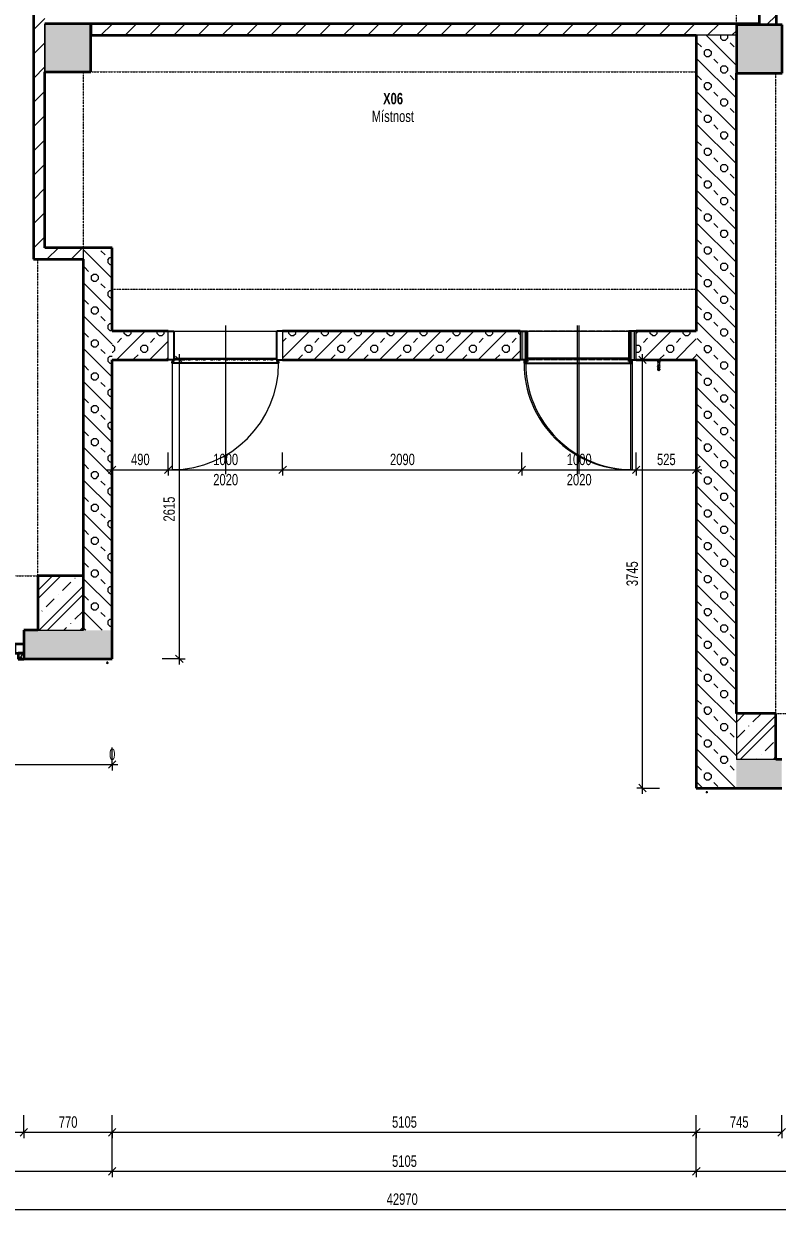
# Model space of a CAD drawing. Header units: millimetres. Extents: x -2814 to 222032, y -45352 to 20466.
# Drawn here: x 16724 to 23309, y -32796 to -22383 of the extents above; entities that cross this region are included whole.
import ezdxf

# ---------------------------------------------------------------- set-up
doc = ezdxf.new("R2010")
doc.units = ezdxf.units.MM
doc.linetypes.add('Dash dot dot', pattern=[5, 2, -1, 0, -1, 0, -1])
doc.linetypes.add('Čerchovaná se dvěma tečkami', pattern=[2.59, 1, -0.53, 0, -0.53, 0, -0.53])
for name, color, linetype, lineweight in [('A-ANNO-DIMS', 211, 'Continuous', 9), ('A-ANNO-DIMS-50', 211, 'Continuous', 9), ('A-AREA-IDEN', 2, 'Continuous', 9), ('A-DETL', 90, 'Continuous', 13), ('A-DOOR', 31, 'Continuous', 13), ('A-DOOR-FRAM', 31, 'Continuous', 25), ('A-GLAZ', 151, 'Continuous', 13), ('A-WALL', 113, 'Continuous', 13), ('A-WALL-PATT', 111, 'Continuous', 13), ('E-ELEC-FIXT', 91, 'Continuous', 13), ('E-POWR-CNTR', 130, 'Continuous', 13), ('E-POWR-RISE', 130, 'Continuous', 13), ('M-HVAC-CDFF', 50, 'Continuous', 13), ('P-SANR-FIXT', 6, 'Continuous', 13), ('S-COLS', 52, 'Continuous', 13)]:
    doc.layers.add(name, color=color, linetype=linetype, lineweight=lineweight)
doc.styles.add('Arial_1', font='arial.ttf', dxfattribs={"width": 0.7, "height": 100})
doc.styles.add('Arial_B', font='arialbd.ttf', dxfattribs={"width": 0.7, "height": 100})
doc.dimstyles.new('Vnitřní_-_průhledné', dxfattribs={"dimscale": 304.8, "dimtxt": 102.02594, "dimasz": 0.213255, "dimexe": 0.164042, "dimexo": 0.0625, "dimgap": 0.032808, "dimtad": 1, "dimdec": 0, "dimrnd": 5, "dimzin": 0, "dimdsep": 46, "dimtxsty": 'Arial_1', "dimblk1": 'OBLIQUE', "dimblk2": 'OBLIQUE', "dimsah": 1, "dimcen": 0.09, "dimdle": 0.164042, "dimazin": 0, "dimtfac": 1, "dimtdec": 4, "dimtix": 1, "dimtmove": 0, "dimatfit": 3, "dimfxl": 0.492126, "dimfxlon": 1, "dimtvp": 1, "dimtolj": 1, "dimtzin": 0, "dimarcsym": 2})
pattern_1 = [(45, (0, 0), (-106.066, 106.066), [])]

# ---------------------------------------------------------------- blocks, each defined once
blk = doc.blocks.new('OKNO_2k_nadsvetlik - OKNO_2k_nadsvetlik 2400 x 1800-2039437-1NP_DEMOLICE A')
at = {"layer": 'A-GLAZ'}
h = blk.add_hatch(dxfattribs=at)
h.set_pattern_fill('FP_74', color=256, style=0, pattern_type=2)
h.set_pattern_definition([(180, (15524.244, -27808.807), (-75, -43.3), [50, -100]), (240, (15474.244, -27808.807), (-0.0011, -86.601905), [50, -100]), (120, (15474.244, -27808.807), (-74.9989, 43.301905), [50, -100])])
h.paths.add_polyline_path([(-1150, 126), (-1200, 126), (-1200, 75), (-1150, 75), (-1150, 125)])
h.paths.add_polyline_path([(1200, 126), (1150, 126), (1150, 75), (1200, 75), (1200, 125)])
at = {"layer": 'A-GLAZ', "lineweight": 35}
for p, q in [((-1150, 126), (-1200, 126)), ((-1200, 126), (-1200, 125)), ((-1150, 75), (-1150, 126)), ((1150, 126), (1150, 75)), ((1200, 126), (1150, 126)), ((1200, 125), (1200, 126)), ((-1200, 75), (-1150, 75)), ((-1120, 75), (-1200, 75)), ((-1120, -5), (-1120, 75)), ((-40, 45), (-1120, 45)), ((-1120, 45), (-1120, 25)), ((-1120, 25), (-40, 25)), ((40, 75), (-40, 75)), ((-40, 75), (-40, -5)), ((-40, 25), (-40, 45)), ((40, -5), (40, 75)), ((1120, 45), (40, 45)), ((40, 45), (40, 25)), ((40, 25), (1120, 25)), ((1200, 75), (1120, 75)), ((1120, 75), (1120, -5)), ((1120, 25), (1120, 45)), ((1150, 75), (1200, 75)), ((-1200, -5), (-1120, -5)), ((-40, -5), (40, -5)), ((1120, -5), (1200, -5))]:
    blk.add_line(p, q, dxfattribs=at)
at = {"layer": 'A-GLAZ'}
for p, q in [((-40, 75), (-1120, 75)), ((1120, 75), (40, 75)), ((-1120, -5), (-40, -5)), ((40, -5), (1120, -5))]:
    blk.add_line(p, q, dxfattribs=at)
blk = doc.blocks.new('DVERE_1k_oblozka - DD03_01_900x1970-1570596-1NP_DEMOLICE A')
at = {"layer": 'A-DOOR'}
for p, q in [((-500, 128), (-450, 128)), ((-500, -122), (-500, 128)), ((-450, 128), (-450, -122)), ((0, 178), (0, -1122)), ((450, 128), (500, 128)), ((450, -122), (450, 128)), ((500, 128), (500, -122)), ((-450, -122), (-500, -122)), ((-465, -122), (-465, -1082)), ((355, -152), (-355, -152)), ((500, -122), (450, -122)), ((465, -152), (465, -122))]:
    blk.add_line(p, q, dxfattribs=at)
at = {"layer": 'A-DOOR', "linetype": 'Čerchovaná se dvěma tečkami'}
for p, q in [((-450, 128), (450, 128)), ((-450, -122), (450, -122))]:
    blk.add_line(p, q, dxfattribs=at)
at = {"layer": 'A-DOOR', "lineweight": 25}
for p, q in [((-465, -137), (-450, -137)), ((-465, -152), (-465, -137)), ((465, -152), (-465, -152)), ((-450, -112), (450, -112)), ((-450, -137), (-450, -122)), ((450, -122), (450, -137)), ((450, -137), (465, -137)), ((465, -137), (465, -152))]:
    blk.add_line(p, q, dxfattribs=at)
at = {"layer": 'A-DOOR'}
blk.add_arc((-465, -152), 930, 270, 0, dxfattribs=at)
at = {"layer": 'A-DOOR-FRAM'}
for p, q in [((-500, 128), (-450, 128)), ((-450, 128), (-450, -122)), ((450, -122), (450, 128)), ((500, 128), (450, 128)), ((-450, -122), (-500, -122)), ((450, -122), (500, -122))]:
    blk.add_line(p, q, dxfattribs=at)
blk = doc.blocks.new('DVERE_1k_oblozka - DD03_01_900x1970-1570682-1NP_DEMOLICE A')
at = {"layer": 'A-DOOR'}
h = blk.add_hatch(color=41, dxfattribs=at)
h.paths.add_polyline_path([(-450, 122), (-500, 122), (-500, -128), (-450, -128)])
h.paths.add_polyline_path([(450, 122), (450, -128), (500, -128), (500, 122)])
at = {"layer": 'A-DOOR', "color": 41}
for p, q in [((-465, 122), (-465, 1082)), ((0, -178), (0, 1122)), ((-450, 122), (-500, 122)), ((-500, 122), (-500, -128)), ((-450, -128), (-450, 122)), ((355, 152), (-355, 152)), ((500, 122), (450, 122)), ((450, 122), (450, -128)), ((465, 152), (465, 122)), ((500, -128), (500, 122)), ((-500, -128), (-450, -128)), ((450, -128), (500, -128))]:
    blk.add_line(p, q, dxfattribs=at)
at = {"layer": 'A-DOOR', "color": 50, "lineweight": 25}
for p, q in [((465, 152), (-465, 152)), ((-465, 152), (-465, 137)), ((-465, 137), (-450, 137)), ((-450, 137), (-450, 122)), ((-435, 112), (450, 112)), ((450, 122), (450, 137)), ((450, 137), (465, 137)), ((465, 137), (465, 152))]:
    blk.add_line(p, q, dxfattribs=at)
at = {"layer": 'A-DOOR', "color": 41, "linetype": 'Čerchovaná se dvěma tečkami'}
for p, q in [((-450, 122), (450, 122)), ((-450, -128), (450, -128))]:
    blk.add_line(p, q, dxfattribs=at)
at = {"layer": 'A-DOOR', "color": 41}
blk.add_arc((-465, 152), 930, 360, 90, dxfattribs=at)
at = {"layer": 'A-DOOR-FRAM', "color": 50}
for p, q in [((-450, 122), (-500, 122)), ((-450, -128), (-450, 122)), ((450, 122), (450, -128)), ((450, 122), (500, 122)), ((-500, -128), (-450, -128)), ((500, -128), (450, -128))]:
    blk.add_line(p, q, dxfattribs=at)
blk = doc.blocks.new('DPS_TZB_VZT_mříž_fasadní - Standardní 2-1579905-1NP_DEMOLICE A')
at = {"layer": 'M-HVAC-CDFF', "color": 41}
for p, q in [((-85, 0), (-85, -5)), ((85, -5), (85, 0)), ((85, -5), (-85, -5))]:
    blk.add_line(p, q, dxfattribs=at)
blk = doc.blocks.new('DPS_ELE_elektroměrná_skříň - DPS_ELE_elektroměrná_skříň 2-1580199-1NP_DEMOLICE A')
at = {"layer": 'E-ELEC-FIXT', "color": 41}
for p, q in [((-150, 0), (-150, -5)), ((150, -5), (150, 0)), ((150, -5), (-150, -5))]:
    blk.add_line(p, q, dxfattribs=at)
blk = doc.blocks.new('Vývod_ uzávěr na klíč_ 15_20 mm_ se závitem - DN 15-1585230-1NP_DEMOLICE A')
at = {"layer": 'P-SANR-FIXT', "color": 41}
for p, q in [((-12, -11), (-12, -20)), ((0, -11), (-12, -11)), ((-12, -20), (0, -20)), ((-11, 0), (-11, -11)), ((-11, -83), (-11, -84)), ((-9, -20), (-9, -48)), ((-7, -85), (-7, -85)), ((-6, -70), (-6, -81)), ((12, -11), (0, -11)), ((0, -20), (12, -20)), ((6, -81), (6, -70)), ((7, -85), (7, -85)), ((9, -48), (9, -20)), ((11, -11), (11, 0)), ((11, -84), (11, -83)), ((12, -20), (12, -11))]:
    blk.add_line(p, q, dxfattribs=at)
at = {"layer": 'P-SANR-FIXT', "color": 41, "flags": 128}
for points in [[(-6, -80), (-6, -81), (-5, -83), (-5, -84), (-4, -85), (-3, -86), (-1, -87), (0, -87)], [(0, -87), (1, -87), (3, -86), (4, -85), (5, -84), (5, -83), (6, -81), (6, -80)]]:
    blk.add_lwpolyline(points, dxfattribs=at)
at = {"layer": 'P-SANR-FIXT', "color": 41}
for radius, start, end in [(13.5, 360, 180), (13.5, 180, 360), (9.45, 90, 270), (5.4, 90, 270), (2.02, 90, 270), (2.02, 210, 255), (2.02, 105, 135), (9.45, 270, 90), (5.4, 270, 90), (2.02, 270, 90), (2.02, 315, 345)]:
    blk.add_arc((0, -58), radius, start, end, dxfattribs=at)
for centre, major_axis, start_param, end_param in [((0, -83), (10.9, 0), 2.122308, 4.712389), ((0, -84), (10.9, 0), 3.141593, 4.712389), ((0, -83), (-10.9, 0), 1.570796, 4.160878), ((0, -84), (-10.9, 0), 1.570796, 3.141593)]:
    blk.add_ellipse(centre, major_axis=major_axis, ratio=0.996314, start_param=start_param, end_param=end_param, dxfattribs=at)
for points, knots in [([(-9, -48), (-9, -48), (-9, -48), (-9, -48), (-8, -47), (-8, -47), (-8, -47), (-8, -47), (-8, -47), (-8, -47), (-8, -47), (-7, -47), (-7, -47), (-7, -46), (-7, -46), (-6, -46), (-6, -46), (-5, -46), (-5, -45), (-5, -45), (-5, -45)], [0.25, 0.25, 0.25, 0.25, 0.28125, 0.3125, 0.34375, 0.359375, 0.375, 0.390625, 0.40625, 0.4375, 0.46875, 0.5, 0.515625, 0.53125, 0.5625, 0.59375, 0.625, 0.65625, 0.6875, 0.71875, 0.71875, 0.71875, 0.71875]), ([(-6, -70), (-6, -70), (-6, -70), (-6, -70), (-6, -70), (-6, -70), (-6, -70), (-5, -70), (-5, -70), (-5, -70), (-5, -71), (-5, -71), (-5, -71), (-5, -71), (-5, -71), (-4, -71), (-4, -71), (-4, -71), (-3, -71), (-3, -71), (-3, -71), (-2, -71), (-2, -71), (-1, -71), (0, -72), (0, -72)], [0.375, 0.375, 0.375, 0.375, 0.40625, 0.4375, 0.46875, 0.5, 0.515625, 0.53125, 0.5625, 0.59375, 0.609375, 0.625, 0.640625, 0.65625, 0.6875, 0.71875, 0.75, 0.765625, 0.78125, 0.8125, 0.84375, 0.875, 0.90625, 0.9375, 1, 1, 1, 1]), ([(-4, -45), (-4, -45), (-4, -45), (-3, -45), (-2, -45), (-1, -45), (0, -45)], [0.75, 0.75, 0.75, 0.75, 0.78125, 0.8125, 0.875, 1, 1, 1, 1]), ([(0, -45), (1, -45), (2, -45), (3, -45), (4, -45), (4, -45), (5, -45), (5, -45), (5, -46), (6, -46), (6, -46), (7, -46), (7, -46), (7, -47), (7, -47), (8, -47), (8, -47), (8, -47), (8, -47), (8, -47), (8, -47), (8, -47), (9, -48), (9, -48), (9, -48), (9, -48)], [0, 0, 0, 0, 0.125, 0.1875, 0.21875, 0.25, 0.28125, 0.3125, 0.34375, 0.375, 0.40625, 0.4375, 0.46875, 0.5, 0.515625, 0.53125, 0.5625, 0.59375, 0.609375, 0.625, 0.640625, 0.65625, 0.6875, 0.71875, 0.75, 0.75, 0.75, 0.75]), ([(0, -72), (0, -72), (1, -71), (2, -71), (2, -71), (3, -71), (3, -71), (3, -71), (4, -71), (4, -71), (4, -71), (4, -71), (5, -71), (5, -71), (5, -71), (5, -71), (5, -71), (5, -70), (5, -70), (5, -70), (6, -70), (6, -70), (6, -70), (6, -70), (6, -70), (6, -70), (6, -70)], [0, 0, 0, 0, 0.0625, 0.09375, 0.125, 0.15625, 0.1875, 0.21875, 0.234375, 0.25, 0.265625, 0.28125, 0.3125, 0.34375, 0.359375, 0.375, 0.390625, 0.40625, 0.4375, 0.46875, 0.484375, 0.5, 0.53125, 0.5625, 0.59375, 0.625, 0.625, 0.625, 0.625])]:
    blk.add_open_spline(points, degree=3, knots=knots, dxfattribs=at)
for points in [[(-9, -48), (-8, -47), (-8, -47), (-8, -47)], [(8, -47), (8, -47), (8, -47), (9, -48)]]:
    blk.add_open_spline(points, degree=3, dxfattribs=at)
blk = doc.blocks.new('DVERE_1k_oblozka - DD03_01_900x1970-V74-1NP_DEMOLICE A')
at = {"layer": 'A-DOOR'}
for p, q in [((-465, 122), (-465, 1082)), ((0, -178), (0, 1122)), ((-450, 122), (-500, 122)), ((-500, 122), (-500, -128)), ((-450, -128), (-450, 122)), ((355, 152), (-355, 152)), ((500, 122), (450, 122)), ((450, 122), (450, -128)), ((465, 152), (465, 122)), ((500, -128), (500, 122)), ((-500, -128), (-450, -128)), ((450, -128), (500, -128))]:
    blk.add_line(p, q, dxfattribs=at)
at = {"layer": 'A-DOOR', "lineweight": 25}
for p, q in [((465, 152), (-465, 152)), ((-465, 152), (-465, 137)), ((-465, 137), (-450, 137)), ((-450, 137), (-450, 122)), ((-450, 112), (435, 112)), ((450, 122), (450, 137)), ((450, 137), (465, 137)), ((465, 137), (465, 152))]:
    blk.add_line(p, q, dxfattribs=at)
at = {"layer": 'A-DOOR', "linetype": 'Čerchovaná se dvěma tečkami'}
for p, q in [((-450, 122), (450, 122)), ((-450, -128), (450, -128))]:
    blk.add_line(p, q, dxfattribs=at)
at = {"layer": 'A-DOOR'}
blk.add_arc((-465, 152), 930, 360, 90, dxfattribs=at)
at = {"layer": 'A-DOOR-FRAM'}
for p, q in [((-450, 122), (-500, 122)), ((-450, -128), (-450, 122)), ((450, 122), (450, -128)), ((450, 122), (500, 122)), ((-500, -128), (-450, -128)), ((500, -128), (450, -128))]:
    blk.add_line(p, q, dxfattribs=at)
blk = doc.blocks.new('Betonový pravoúhlý sloup - 400 x 420mm-2270511-1NP_DEMOLICE A')
at = {"layer": 'S-COLS'}
blk.add_hatch(color=9, dxfattribs=at).paths.add_polyline_path([(-200, -210), (200, -210), (200, 210), (-200, 210)])
at = {"layer": 'S-COLS', "lineweight": 35}
for p, q in [((200, 210), (-200, 210)), ((-200, 210), (-200, -210)), ((200, -210), (200, 210)), ((-200, -210), (200, -210))]:
    blk.add_line(p, q, dxfattribs=at)
blk = doc.blocks.new('DIMBLOCK35-1NP_DEMOLICE A')
at = {"layer": 'A-ANNO-DIMS-50'}
for p, q in [((22602, -32072), (22602, -31922)), ((23349, -32072), (23349, -31922)), ((22552, -32072), (23349, -32072)), ((22602, -32072), (22602, -32122)), ((23349, -32072), (23349, -32122))]:
    blk.add_line(p, q, dxfattribs=at)
at = {"layer": 'A-ANNO-DIMS-50', "lineweight": 18}
for p, q in [((22602, -32072), (22570, -32105)), ((22602, -32072), (22635, -32040)), ((23349, -32072), (23316, -32105)), ((23349, -32072), (23381, -32040))]:
    blk.add_line(p, q, dxfattribs=at)
at = {"layer": 'A-ANNO-DIMS-50', "color": 0, "insert": (22896, -31932), "char_height": 100, "width": 192.12, "attachment_point": 1, "line_spacing_factor": 0.941778, "style": 'Arial_1'}
blk.add_mtext('745', dxfattribs=at)
blk = doc.blocks.new('_Oblique')
at = {"color": 0, "linetype": 'ByBlock', "lineweight": -2}
blk.add_line((-0.5, -0.5), (0.5, 0.5), dxfattribs=at)
blk = doc.blocks.new('DIMBLOCK105-1NP_DEMOLICE A')
at = {"layer": 'A-ANNO-DIMS-50'}
for p, q in [((14324, -32072), (14324, -31922)), ((16724, -32072), (16724, -31922)), ((14324, -32072), (16724, -32072)), ((14324, -32072), (14324, -32122)), ((16724, -32072), (16724, -32122))]:
    blk.add_line(p, q, dxfattribs=at)
at = {"layer": 'A-ANNO-DIMS-50', "lineweight": 18}
for p, q in [((14324, -32072), (14292, -32105)), ((14324, -32072), (14357, -32040)), ((16724, -32072), (16692, -32105)), ((16724, -32072), (16757, -32040))]:
    blk.add_line(p, q, dxfattribs=at)
at = {"layer": 'A-ANNO-DIMS-50', "color": 0, "char_height": 100, "attachment_point": 1, "line_spacing_factor": 0.941778, "style": 'Arial_1'}
for s, insert, width in [('2400', (15418, -31932), 256.16), ('1800 (800)', (15293, -32109), 555.65)]:
    blk.add_mtext(s, dxfattribs=dict(at, insert=insert, width=width))
blk = doc.blocks.new('DIMBLOCK106-1NP_DEMOLICE A')
at = {"layer": 'A-ANNO-DIMS-50'}
for p, q in [((16724, -32072), (16724, -31922)), ((17496, -32072), (17496, -31922)), ((16724, -32072), (17496, -32072)), ((16724, -32072), (16724, -32122)), ((17496, -32072), (17496, -32122))]:
    blk.add_line(p, q, dxfattribs=at)
at = {"layer": 'A-ANNO-DIMS-50', "lineweight": 18}
for p, q in [((16724, -32072), (16692, -32105)), ((16724, -32072), (16757, -32040)), ((17496, -32072), (17464, -32105)), ((17496, -32072), (17529, -32040))]:
    blk.add_line(p, q, dxfattribs=at)
at = {"layer": 'A-ANNO-DIMS-50', "color": 0, "insert": (17030, -31932), "char_height": 100, "width": 192.12, "attachment_point": 1, "line_spacing_factor": 0.941778, "style": 'Arial_1'}
blk.add_mtext('770', dxfattribs=at)
blk = doc.blocks.new('DIMBLOCK107-1NP_DEMOLICE A')
at = {"layer": 'A-ANNO-DIMS-50'}
for p, q in [((17496, -32072), (17496, -31922)), ((22602, -32072), (22602, -31922)), ((17496, -32072), (22652, -32072)), ((17496, -32072), (17496, -32122)), ((22602, -32072), (22602, -32122))]:
    blk.add_line(p, q, dxfattribs=at)
at = {"layer": 'A-ANNO-DIMS-50', "lineweight": 18}
for p, q in [((17496, -32072), (17464, -32105)), ((17496, -32072), (17529, -32040)), ((22602, -32072), (22570, -32105)), ((22602, -32072), (22635, -32040))]:
    blk.add_line(p, q, dxfattribs=at)
at = {"layer": 'A-ANNO-DIMS-50', "color": 0, "insert": (19943, -31932), "char_height": 100, "width": 256.16, "attachment_point": 1, "line_spacing_factor": 0.941778, "style": 'Arial_1'}
blk.add_mtext('5105', dxfattribs=at)
blk = doc.blocks.new('DIMBLOCK108-1NP_DEMOLICE A')
at = {"layer": 'A-ANNO-DIMS-50'}
for p, q in [((17496, -26280), (17496, -26130)), ((17986, -26280), (17986, -26130)), ((17446, -26280), (17986, -26280)), ((17496, -26280), (17496, -26330)), ((17986, -26280), (17986, -26330))]:
    blk.add_line(p, q, dxfattribs=at)
at = {"layer": 'A-ANNO-DIMS-50', "lineweight": 18}
for p, q in [((17496, -26280), (17464, -26313)), ((17496, -26280), (17529, -26248)), ((17986, -26280), (17954, -26313)), ((17986, -26280), (18019, -26248))]:
    blk.add_line(p, q, dxfattribs=at)
at = {"layer": 'A-ANNO-DIMS-50', "color": 0, "insert": (17661, -26140), "char_height": 100, "width": 192.12, "attachment_point": 1, "line_spacing_factor": 0.941778, "style": 'Arial_1'}
blk.add_mtext('490', dxfattribs=at)
blk = doc.blocks.new('DIMBLOCK109-1NP_DEMOLICE A')
at = {"layer": 'A-ANNO-DIMS-50'}
for p, q in [((17986, -26280), (17986, -26130)), ((18986, -26280), (18986, -26130)), ((17986, -26280), (18986, -26280)), ((17986, -26280), (17986, -26330)), ((18986, -26280), (18986, -26330))]:
    blk.add_line(p, q, dxfattribs=at)
at = {"layer": 'A-ANNO-DIMS-50', "lineweight": 18}
for p, q in [((17986, -26280), (17954, -26313)), ((17986, -26280), (18019, -26248)), ((18986, -26280), (18954, -26313)), ((18986, -26280), (19019, -26248))]:
    blk.add_line(p, q, dxfattribs=at)
at = {"layer": 'A-ANNO-DIMS-50', "color": 0, "char_height": 100, "width": 256.16, "attachment_point": 1, "line_spacing_factor": 0.941778, "style": 'Arial_1'}
for s, insert in [('1000', (18380, -26140)), ('2020', (18380, -26317))]:
    blk.add_mtext(s, dxfattribs=dict(at, insert=insert))
blk = doc.blocks.new('DIMBLOCK110-1NP_DEMOLICE A')
at = {"layer": 'A-ANNO-DIMS-50'}
for p, q in [((18986, -26280), (18986, -26130)), ((21076, -26280), (21076, -26130)), ((18986, -26280), (21076, -26280)), ((18986, -26280), (18986, -26330)), ((21076, -26280), (21076, -26330))]:
    blk.add_line(p, q, dxfattribs=at)
at = {"layer": 'A-ANNO-DIMS-50', "lineweight": 18}
for p, q in [((18986, -26280), (18954, -26313)), ((18986, -26280), (19019, -26248)), ((21076, -26280), (21044, -26313)), ((21076, -26280), (21109, -26248))]:
    blk.add_line(p, q, dxfattribs=at)
at = {"layer": 'A-ANNO-DIMS-50', "color": 0, "insert": (19925, -26140), "char_height": 100, "width": 256.16, "attachment_point": 1, "line_spacing_factor": 0.941778, "style": 'Arial_1'}
blk.add_mtext('2090', dxfattribs=at)
blk = doc.blocks.new('DIMBLOCK111-1NP_DEMOLICE A')
at = {"layer": 'A-ANNO-DIMS-50'}
for p, q in [((21076, -26280), (21076, -26130)), ((22076, -26280), (22076, -26130)), ((21076, -26280), (22076, -26280)), ((21076, -26280), (21076, -26330)), ((22076, -26280), (22076, -26330))]:
    blk.add_line(p, q, dxfattribs=at)
at = {"layer": 'A-ANNO-DIMS-50', "lineweight": 18}
for p, q in [((21076, -26280), (21044, -26313)), ((21076, -26280), (21109, -26248)), ((22076, -26280), (22044, -26313)), ((22076, -26280), (22109, -26248))]:
    blk.add_line(p, q, dxfattribs=at)
at = {"layer": 'A-ANNO-DIMS-50', "color": 0, "char_height": 100, "width": 256.16, "attachment_point": 1, "line_spacing_factor": 0.941778, "style": 'Arial_1'}
for s, insert in [('1000', (21470, -26140)), ('2020', (21470, -26317))]:
    blk.add_mtext(s, dxfattribs=dict(at, insert=insert))
blk = doc.blocks.new('DIMBLOCK112-1NP_DEMOLICE A')
at = {"layer": 'A-ANNO-DIMS-50'}
for p, q in [((22076, -26280), (22076, -26130)), ((22602, -26280), (22602, -26130)), ((22076, -26280), (22652, -26280)), ((22076, -26280), (22076, -26330)), ((22602, -26280), (22602, -26330))]:
    blk.add_line(p, q, dxfattribs=at)
at = {"layer": 'A-ANNO-DIMS-50', "lineweight": 18}
for p, q in [((22076, -26280), (22044, -26313)), ((22076, -26280), (22109, -26248)), ((22602, -26280), (22570, -26313)), ((22602, -26280), (22635, -26248))]:
    blk.add_line(p, q, dxfattribs=at)
at = {"layer": 'A-ANNO-DIMS-50', "color": 0, "insert": (22259, -26140), "char_height": 100, "width": 192.12, "attachment_point": 1, "line_spacing_factor": 0.941778, "style": 'Arial_1'}
blk.add_mtext('525', dxfattribs=at)
blk = doc.blocks.new('DIMBLOCK147-1NP_DEMOLICE A')
at = {"layer": 'A-ANNO-DIMS-50', "lineweight": 18}
for p, q in [((18084, -25319), (18051, -25287)), ((18084, -25319), (18116, -25352)), ((18084, -27934), (18051, -27901)), ((18084, -27934), (18116, -27966))]:
    blk.add_line(p, q, dxfattribs=at)
at = {"layer": 'A-ANNO-DIMS-50'}
for p, q in [((18084, -27984), (18084, -25269)), ((18084, -25319), (17934, -25319)), ((18084, -25319), (18134, -25319)), ((18084, -27934), (17934, -27934)), ((18084, -27934), (18134, -27934))]:
    blk.add_line(p, q, dxfattribs=at)
at = {"layer": 'A-ANNO-DIMS-50', "color": 0, "insert": (17944, -26733), "char_height": 100, "width": 256.16, "attachment_point": 1, "rotation": 90, "line_spacing_factor": 0.941778, "style": 'Arial_1'}
blk.add_mtext('2615', dxfattribs=at)
blk = doc.blocks.new('DIMBLOCK148-1NP_DEMOLICE A')
at = {"layer": 'A-ANNO-DIMS-50', "lineweight": 18}
for p, q in [((22132, -25319), (22100, -25287)), ((22132, -25319), (22165, -25352)), ((22132, -29063), (22100, -29030)), ((22132, -29063), (22165, -29095))]:
    blk.add_line(p, q, dxfattribs=at)
at = {"layer": 'A-ANNO-DIMS-50'}
for p, q in [((22132, -29113), (22132, -25269)), ((22132, -25319), (21982, -25319)), ((22132, -25319), (22182, -25319)), ((22132, -29063), (22082, -29063)), ((22132, -29063), (22282, -29063))]:
    blk.add_line(p, q, dxfattribs=at)
at = {"layer": 'A-ANNO-DIMS-50', "color": 0, "insert": (21992, -27298), "char_height": 100, "width": 256.16, "attachment_point": 1, "rotation": 90, "line_spacing_factor": 0.941778, "style": 'Arial_1'}
blk.add_mtext('3745', dxfattribs=at)
blk = doc.blocks.new('DIMBLOCK166-1NP_DEMOLICE A')
at = {"layer": 'A-ANNO-DIMS-50'}
for p, q in [((11370, -32413), (11370, -32026)), ((17496, -32413), (17496, -31991)), ((11370, -32413), (17496, -32413)), ((11370, -32413), (11370, -32463)), ((17496, -32413), (17496, -32463))]:
    blk.add_line(p, q, dxfattribs=at)
at = {"layer": 'A-ANNO-DIMS-50', "lineweight": 18}
for p, q in [((11370, -32413), (11402, -32381)), ((17496, -32413), (17529, -32381)), ((11370, -32413), (11337, -32446)), ((17496, -32413), (17464, -32446))]:
    blk.add_line(p, q, dxfattribs=at)
at = {"layer": 'A-ANNO-DIMS-50', "color": 0, "insert": (14326, -32274), "char_height": 100, "width": 256.16, "attachment_point": 1, "line_spacing_factor": 0.941778, "style": 'Arial_1'}
blk.add_mtext('6125', dxfattribs=at)
blk = doc.blocks.new('DIMBLOCK167-1NP_DEMOLICE A')
at = {"layer": 'A-ANNO-DIMS-50'}
for p, q in [((17496, -32413), (17496, -31991)), ((22602, -32413), (22602, -31991)), ((17496, -32413), (22602, -32413)), ((17496, -32413), (17496, -32463)), ((22602, -32413), (22602, -32463))]:
    blk.add_line(p, q, dxfattribs=at)
at = {"layer": 'A-ANNO-DIMS-50', "lineweight": 18}
for p, q in [((17496, -32413), (17529, -32381)), ((22602, -32413), (22635, -32381)), ((17496, -32413), (17464, -32446)), ((22602, -32413), (22570, -32446))]:
    blk.add_line(p, q, dxfattribs=at)
at = {"layer": 'A-ANNO-DIMS-50', "color": 0, "insert": (19943, -32274), "char_height": 100, "width": 256.16, "attachment_point": 1, "line_spacing_factor": 0.941778, "style": 'Arial_1'}
blk.add_mtext('5105', dxfattribs=at)
blk = doc.blocks.new('DIMBLOCK168-1NP_DEMOLICE A')
at = {"layer": 'A-ANNO-DIMS-50'}
for p, q in [((22602, -32413), (22602, -31991)), ((28704, -32413), (28704, -32263)), ((22602, -32413), (28704, -32413)), ((22602, -32413), (22602, -32463)), ((28704, -32413), (28704, -32463))]:
    blk.add_line(p, q, dxfattribs=at)
at = {"layer": 'A-ANNO-DIMS-50', "lineweight": 18}
for p, q in [((22602, -32413), (22635, -32381)), ((28704, -32413), (28736, -32381)), ((22602, -32413), (22570, -32446)), ((28704, -32413), (28671, -32446))]:
    blk.add_line(p, q, dxfattribs=at)
at = {"layer": 'A-ANNO-DIMS-50', "color": 0, "insert": (25546, -32274), "char_height": 100, "width": 256.16, "attachment_point": 1, "line_spacing_factor": 0.941778, "style": 'Arial_1'}
blk.add_mtext('6100', dxfattribs=at)
blk = doc.blocks.new('DIMBLOCK176-1NP_DEMOLICE A')
at = {"layer": 'A-ANNO-DIMS-50'}
for p, q in [((41514, -32746), (41514, -31972)), ((-1455, -32746), (-1455, -32398)), ((-1505, -32746), (41514, -32746)), ((-1455, -32746), (-1455, -32796)), ((41514, -32746), (41514, -32796))]:
    blk.add_line(p, q, dxfattribs=at)
at = {"layer": 'A-ANNO-DIMS-50', "lineweight": 18}
for p, q in [((-1455, -32746), (-1488, -32779)), ((-1455, -32746), (-1423, -32714)), ((41514, -32746), (41481, -32779)), ((41514, -32746), (41546, -32714))]:
    blk.add_line(p, q, dxfattribs=at)
at = {"layer": 'A-ANNO-DIMS-50', "color": 0, "insert": (19896, -32606), "char_height": 100, "width": 320.2, "attachment_point": 1, "line_spacing_factor": 0.941778, "style": 'Arial_1'}
blk.add_mtext('42970', dxfattribs=at)
blk = doc.blocks.new('DIMBLOCK203-1NP_DEMOLICE A')
at = {"layer": 'A-ANNO-DIMS-50'}
for p, q in [((11470, -28858), (11470, -28708)), ((17496, -28858), (17496, -28708)), ((11470, -28858), (17496, -28858)), ((11470, -28858), (11470, -28908)), ((17496, -28858), (17496, -28908))]:
    blk.add_line(p, q, dxfattribs=at)
at = {"layer": 'A-ANNO-DIMS-50', "lineweight": 18}
for p, q in [((11470, -28858), (11502, -28825)), ((17496, -28858), (17529, -28825)), ((11470, -28858), (11437, -28890)), ((17496, -28858), (17464, -28890))]:
    blk.add_line(p, q, dxfattribs=at)
at = {"layer": 'A-ANNO-DIMS-50', "color": 0, "insert": (14376, -28718), "char_height": 100, "width": 256.16, "attachment_point": 1, "line_spacing_factor": 0.941778, "style": 'Arial_1'}
blk.add_mtext('6025', dxfattribs=at)
blk = doc.blocks.new('DIMBLOCK204-1NP_DEMOLICE A')
at = {"layer": 'A-ANNO-DIMS-50'}
for q in [(17496, -28708), (17496, -28708), (17546, -28858), (17496, -28908), (17496, -28908)]:
    blk.add_line((17496, -28858), q, dxfattribs=at)
at = {"layer": 'A-ANNO-DIMS-50', "lineweight": 18}
for q in [(17529, -28825), (17529, -28825), (17464, -28890), (17464, -28890)]:
    blk.add_line((17496, -28858), q, dxfattribs=at)
at = {"layer": 'A-ANNO-DIMS-50', "color": 0, "insert": (17470, -28718), "char_height": 100, "width": 64.04, "attachment_point": 1, "line_spacing_factor": 0.941778, "style": 'Arial_1'}
blk.add_mtext('\\fArial|b0|i0|c238|p34|;\\W.7;0', dxfattribs=at)

msp = doc.modelspace()

# ---------------------------------------------------------------- hatches: boundary and pattern name
at = {"layer": 'A-WALL-PATT'}
h = msp.add_hatch(dxfattribs=at)
h.set_pattern_fill('FP_4', color=256, style=0, pattern_type=2)
h.set_pattern_definition(pattern_1)
h.paths.add_polyline_path([(16909.3, -24439.4), (16909.3, -20299.4), (16809.3, -20299.4), (16809.3, -24439.4)])
h = msp.add_hatch(dxfattribs=at)
h.set_pattern_fill('FP_4', color=256, style=0, pattern_type=2)
h.set_pattern_definition(pattern_1)
h.paths.add_polyline_path([(23302.5, -22392.5), (23302.5, -21322.5), (23152.5, -21322.5), (23152.5, -22392.5)])
h = msp.add_hatch(dxfattribs=at)
h.set_pattern_fill('FP_4', color=256, style=0, pattern_type=2)
h.set_pattern_definition(pattern_1)
h.paths.add_polyline_path([(22952.5, -22482.5), (22952.5, -22392.5), (23152.5, -22392.5), (23152.5, -22382.5), (17309.3, -22382.5), (17309.3, -22482.5), (22602.5, -22482.5)])
h = msp.add_hatch(dxfattribs=at)
h.set_pattern_fill('FP_18', color=256, angle=-135, style=0, pattern_type=2)
h.set_pattern_definition([(315, (22602.49, -25844.36), (143.684, 143.684), []), (270, (22669.79, -26073.31), (143.684, -143.684), [25.4, -261.968]), (315, (22669.8, -26098.71), (143.684, 143.684), [25.4, -177.8]), (360, (22687.75, -26116.67), (143.684, 143.684), [25.4, -261.968]), (45, (22713.15, -26116.67), (-143.684, 143.684), [25.4, -177.8]), (270, (22731.11, -26073.31), (143.684, -143.684), [25.4, -261.968]), (315, (22713.15, -26055.35), (143.684, 143.684), [25.4, -177.8]), (360, (22687.75, -26055.35), (143.684, 143.684), [25.4, -261.968]), (45, (22669.79, -26073.31), (-143.684, 143.684), [25.4, -177.8]), (315, (22754.33, -26139.9), (143.684, 143.684), [50.8, -152.4])])
h.paths.add_polyline_path([(22952.5, -29062.5), (22952.5, -22482.5), (22602.5, -22482.5), (22602.5, -29062.5)])
h = msp.add_hatch(dxfattribs=at)
h.set_pattern_fill('FP_4', color=256, style=0, pattern_type=2)
h.set_pattern_definition(pattern_1)
h.paths.add_polyline_path([(17246.5, -24339.4), (16909.3, -24339.4), (16909.3, -24439.4), (17246.5, -24439.4)])
h = msp.add_hatch(dxfattribs=at)
h.set_pattern_fill('FP_15', color=256, angle=-135, style=0, pattern_type=2)
h.set_pattern_definition([(315, (17246.45, -26083.43), (143.684, 143.684), []), (270, (17313.76, -26312.38), (143.684, -143.684), [25.4, -261.968]), (315, (17313.76, -26337.78), (143.684, 143.684), [25.4, -177.8]), (360, (17331.72, -26355.74), (143.684, 143.684), [25.4, -261.968]), (45, (17357.12, -26355.74), (-143.684, 143.684), [25.4, -177.8]), (270, (17375.08, -26312.38), (143.684, -143.684), [25.4, -261.968]), (315, (17357.12, -26294.42), (143.684, 143.684), [25.4, -177.8]), (360, (17331.72, -26294.42), (143.684, 143.684), [25.4, -261.968]), (45, (17313.76, -26312.38), (-143.684, 143.684), [25.4, -177.8]), (315, (17398.3, -26378.96), (143.684, 143.684), [50.8, -152.4])])
h.paths.add_polyline_path([(17496.5, -27683.8), (17496.5, -24339.4), (17246.5, -24339.4), (17246.5, -27683.8)])
h = msp.add_hatch(dxfattribs=at)
h.set_pattern_fill('FP_28', color=256, angle=-135, style=0, pattern_type=2)
h.set_pattern_definition([(45, (20121.31, -25319.37), (-143.684, 143.684), []), (5e-12, (20350.26, -25252.07), (143.684, 143.684), [25.4, -261.968]), (45, (20375.66, -25252.07), (-143.684, 143.684), [25.4, -177.8]), (90, (20393.62, -25234.11), (-143.684, 143.684), [25.4, -261.968]), (135, (20393.62, -25208.7), (-143.684, -143.684), [25.4, -177.8]), (5e-12, (20350.26, -25190.75), (143.684, 143.684), [25.4, -261.968]), (45, (20332.3, -25208.7), (-143.684, 143.684), [25.4, -177.8]), (90, (20332.3, -25234.11), (-143.684, 143.684), [25.4, -261.968]), (135, (20350.26, -25252.07), (-143.684, -143.684), [25.4, -177.8]), (45, (20416.84, -25167.53), (-143.684, 143.684), [50.8, -152.4])])
h.paths.add_polyline_path([(22484.5, -25319.4), (22602.5, -25319.4), (22602.5, -25069.4), (22076.5, -25069.4), (22076.5, -25319.4), (22377.2, -25319.4)])
h.paths.add_polyline_path([(21061.5, -25319.4), (21061.5, -25069.4), (18986.5, -25069.4), (18986.5, -25319.4), (19480, -25319.4)])
h.paths.add_polyline_path([(17986.5, -25319.4), (17986.5, -25069.4), (17496.5, -25069.4), (17496.5, -25319.4), (17763.1, -25319.4)])
h = msp.add_hatch(dxfattribs=at)
h.set_pattern_fill('FP_10', color=256, angle=225, style=0, pattern_type=2)
h.set_pattern_definition([(45, (0, 0), (-179.6051, 179.6051), []), (45, (71.84, 6e-12), (-179.6051, 179.6051), []), (45, (215.53, 2e-11), (-107.763, 251.4472), [101.6, -50.8, 1.676, -49.124])])
h.paths.add_polyline_path([(17246.5, -27683.8), (17246.5, -27206.6), (16846.5, -27206.6), (16846.5, -27683.8)])
h = msp.add_hatch(dxfattribs=at)
h.set_pattern_fill('FP_13', color=256, angle=-135, style=0, pattern_type=2)
h.set_pattern_definition([(45, (11444.86, -27933.8), (-143.684, 143.684), []), (0, (11673.81, -27866.5), (143.684, 143.684), [25.4, -261.968]), (45, (11699.21, -27866.5), (-143.684, 143.684), [25.4, -177.8]), (90, (11717.17, -27848.54), (-143.684, 143.684), [25.4, -261.968]), (135, (11717.17, -27823.14), (-143.684, -143.684), [25.4, -177.8]), (0, (11673.81, -27805.18), (143.684, 143.684), [25.4, -261.968]), (45, (11655.85, -27823.14), (-143.684, 143.684), [25.4, -177.8]), (90, (11655.85, -27848.54), (-143.684, 143.684), [25.4, -261.968]), (135, (11673.81, -27866.5), (-143.684, -143.684), [25.4, -177.8]), (45, (11740.4, -27781.96), (-143.684, 143.684), [50.8, -152.4])])
h.paths.add_polyline_path([(11249.6, -27933.8), (11369.6, -27933.8), (11369.6, -27683.8), (10772.4, -27683.8), (10772.4, -27933.8), (11069.6, -27933.8)])
h.paths.add_polyline_path([(5372.4, -27933.8), (5372.4, -27683.8), (5249.6, -27683.8), (5249.6, -27933.8)])
h.paths.add_polyline_path([(16724.2, -27933.8), (17496.5, -27933.8), (17496.5, -27683.8), (16724.2, -27683.8)])
h.paths.add_polyline_path([(8249.6, -27933.8), (8372.4, -27933.8), (8372.4, -27683.8), (7772.4, -27683.8), (7772.4, -27933.8)])
h.paths.add_polyline_path([(14324.2, -27933.8), (14324.2, -27683.8), (13769.6, -27683.8), (13769.6, -27933.8), (14149.6, -27933.8)])
h = msp.add_hatch(dxfattribs=at)
h.set_pattern_fill('FP_31', color=256, angle=-135, style=0, pattern_type=2)
h.set_pattern_definition([(45, (0, 0), (-179.6051, 179.6051), []), (45, (71.84, 6e-12), (-179.6051, 179.6051), []), (45, (215.53, 2e-11), (-107.763, 251.4472), [101.6, -50.8, 1.676, -49.124])])
h.paths.add_polyline_path([(23297.5, -28412.5), (22952.5, -28412.5), (22952.5, -28812.5), (23297.5, -28812.5)])
h = msp.add_hatch(dxfattribs=at)
h.set_pattern_fill('FP_30', color=256, angle=-135, style=0, pattern_type=2)
h.set_pattern_definition([(45, (28969.73, -29062.5), (-143.684, 143.684), []), (2e-13, (29198.68, -28995.2), (143.684, 143.684), [25.4, -261.968]), (45, (29224.08, -28995.2), (-143.684, 143.684), [25.4, -177.8]), (90, (29242.04, -28977.24), (-143.684, 143.684), [25.4, -261.968]), (135, (29242.04, -28951.84), (-143.684, -143.684), [25.4, -177.8]), (2e-13, (29198.68, -28933.88), (143.684, 143.684), [25.4, -261.968]), (45, (29180.72, -28951.84), (-143.684, 143.684), [25.4, -177.8]), (90, (29180.72, -28977.24), (-143.684, 143.684), [25.4, -261.968]), (135, (29198.68, -28995.2), (-143.684, -143.684), [25.4, -177.8]), (45, (29265.26, -28910.66), (-143.684, 143.684), [50.8, -152.4])])
h.paths.add_polyline_path([(32278.8, -29062.5), (32278.8, -28812.5), (31678.8, -28812.5), (31678.8, -29062.5), (31843.3, -29062.5)])
h.paths.add_polyline_path([(28738.8, -29062.5), (29278.8, -29062.5), (29278.8, -28812.5), (28738.8, -28812.5), (28738.8, -28836.7)])
h.paths.add_polyline_path([(34843.3, -29062.5), (34843.3, -28812.5), (34678.8, -28812.5), (34678.8, -29062.5)])
h.paths.add_polyline_path([(23297.5, -29062.5), (23348.8, -29062.5), (23348.8, -28812.5), (22952.5, -28812.5), (22952.5, -29062.5)])
h.paths.add_polyline_path([(26338.8, -29062.5), (26338.8, -28812.5), (25748.8, -28812.5), (25748.8, -29062.5), (26146.5, -29062.5)])
at = {"layer": 'S-COLS'}
msp.add_hatch(color=9, dxfattribs=at).paths.add_polyline_path([(16909.3, -22382.5), (16909.3, -22802.5), (17309.3, -22802.5), (17309.3, -22382.5)])

# ---------------------------------------------------------------- linework, layer by layer
at = {"layer": 'A-DETL', "linetype": 'Dash dot dot'}
for p, q in [((22952.5, -22392.5), (22952.5, -21312.5)), ((17246.5, -24339.4), (17246.5, -22802.5)), ((17309.3, -22802.5), (22602.5, -22802.5)), ((23297.5, -28412.5), (23297.5, -22812.5)), ((16846.5, -27206.6), (16846.5, -24439.4)), ((17496.5, -24702.5), (22602.5, -24702.5)), ((14149.6, -27206.6), (16846.5, -27206.6)), ((23297.5, -28412.5), (26046.5, -28412.5))]:
    msp.add_line(p, q, dxfattribs=at)
at = {"layer": 'A-WALL', "lineweight": 35}
for p, q in [((23302.5, -22392.5), (23302.5, -21222.5)), ((23152.5, -21322.5), (23152.5, -22382.5)), ((16809.3, -21599.6), (16809.3, -24439.4)), ((23152.5, -22382.5), (17309.3, -22382.5)), ((17309.3, -22382.5), (17309.3, -22482.5)), ((17309.3, -22482.5), (22602.5, -22482.5)), ((22602.5, -22482.5), (22602.5, -25069.4)), ((16909.3, -24339.4), (16909.3, -22802.5)), ((22952.5, -28412.5), (22952.5, -22812.5)), ((17496.5, -24339.4), (16909.3, -24339.4)), ((17496.5, -25069.4), (17496.5, -24339.4)), ((16809.3, -24439.4), (17246.5, -24439.4)), ((17246.5, -27683.8), (17246.5, -24439.4)), ((17986.5, -25069.4), (17496.5, -25069.4)), ((21061.5, -25069.4), (18986.5, -25069.4)), ((22602.5, -25069.4), (22076.5, -25069.4)), ((17496.5, -27933.8), (17496.5, -25319.4)), ((17496.5, -25319.4), (17986.5, -25319.4)), ((18986.5, -25319.4), (21061.5, -25319.4)), ((22076.5, -25319.4), (22602.5, -25319.4)), ((22602.5, -25319.4), (22602.5, -29062.5)), ((17246.5, -27206.6), (16846.5, -27206.6)), ((16846.5, -27206.6), (16846.5, -27683.8)), ((16846.5, -27683.8), (16724.2, -27683.8)), ((16724.2, -27683.8), (16724.2, -27933.8)), ((16724.2, -27933.8), (17496.5, -27933.8)), ((23297.5, -28412.5), (22952.5, -28412.5)), ((23297.5, -28812.5), (23297.5, -28412.5)), ((23348.8, -28812.5), (23297.5, -28812.5)), ((22602.5, -29062.5), (23348.8, -29062.5))]:
    msp.add_line(p, q, dxfattribs=at)
at = {"layer": 'A-WALL'}
for p, q in [((16909.3, -22802.5), (16909.3, -22382.5)), ((23152.5, -22392.5), (23152.5, -22382.5)), ((22952.5, -22482.5), (22602.5, -22482.5)), ((17246.5, -24439.4), (17246.5, -24339.4)), ((18036.5, -25069.4), (18936.5, -25069.4)), ((21126.5, -25069.4), (22011.5, -25069.4)), ((16846.5, -27683.8), (17246.5, -27683.8)), ((22952.5, -28412.5), (22952.5, -28812.5)), ((23297.5, -28812.5), (22952.5, -28812.5))]:
    msp.add_line(p, q, dxfattribs=at)
at = {"layer": 'E-POWR-CNTR', "color": 41}
for p, q in [((17444.5, -27967.8), (17464.5, -27967.8)), ((17454.5, -27977.8), (17454.5, -27957.8)), ((22684.5, -29098.8), (22704.5, -29098.8)), ((22694.5, -29108.8), (22694.5, -29088.8))]:
    msp.add_line(p, q, dxfattribs=at)
at = {"layer": 'E-POWR-RISE', "color": 41}
for centre, start, end in [((17454.5, -27967.8), 0, 180), ((17454.5, -27967.8), 180, 0), ((22694.5, -29098.8), 0, 180), ((22694.5, -29098.8), 180, 0)]:
    msp.add_arc(centre, 5, start, end, dxfattribs=at)
at = {"layer": 'S-COLS', "lineweight": 35}
for p, q in [((17309.3, -22382.5), (16909.3, -22382.5)), ((17309.3, -22802.5), (17309.3, -22382.5)), ((16909.3, -22802.5), (17309.3, -22802.5))]:
    msp.add_line(p, q, dxfattribs=at)
at = {"layer": 'S-COLS'}
msp.add_line((16909.3, -22382.5), (16909.3, -22802.5), dxfattribs=at)

# ---------------------------------------------------------------- block references
at = {"layer": 'A-DOOR'}
msp.add_blockref('DVERE_1k_oblozka - DD03_01_900x1970-1570596-1NP_DEMOLICE A', (18486.5, -25197.2), dxfattribs=at)
at = {"layer": 'A-DOOR', "rotation": 180}
msp.add_blockref('DVERE_1k_oblozka - DD03_01_900x1970-V74-1NP_DEMOLICE A', (21561.5, -25197.2), dxfattribs=at)
at = {"layer": 'A-DOOR', "color": 41, "rotation": 180}
msp.add_blockref('DVERE_1k_oblozka - DD03_01_900x1970-1570682-1NP_DEMOLICE A', (21576.5, -25197.2), dxfattribs=at)
at = {"layer": 'A-GLAZ', "rotation": 180}
msp.add_blockref('OKNO_2k_nadsvetlik - OKNO_2k_nadsvetlik 2400 x 1800-2039437-1NP_DEMOLICE A', (15524.2, -27808.8), dxfattribs=at)
at = {"layer": 'E-ELEC-FIXT', "color": 41}
msp.add_blockref('DPS_ELE_elektroměrná_skříň - DPS_ELE_elektroměrná_skříň 2-1580199-1NP_DEMOLICE A', (17701.5, -25319.4), dxfattribs=at)
msp.add_blockref('DPS_ELE_elektroměrná_skříň - DPS_ELE_elektroměrná_skříň 2-1580199-1NP_DEMOLICE A', (17701.5, -25319.4), dxfattribs=at)
at = {"layer": 'M-HVAC-CDFF', "color": 41}
msp.add_blockref('DPS_TZB_VZT_mříž_fasadní - Standardní 2-1579905-1NP_DEMOLICE A', (20691.5, -25319.4), dxfattribs=at)
at = {"layer": 'P-SANR-FIXT', "color": 41}
msp.add_blockref('Vývod_ uzávěr na klíč_ 15_20 mm_ se závitem - DN 15-1585230-1NP_DEMOLICE A', (22274.5, -25319.4), dxfattribs=at)
at = {"layer": 'S-COLS'}
msp.add_blockref('Betonový pravoúhlý sloup - 400 x 420mm-2270511-1NP_DEMOLICE A', (23152.5, -22602.5), dxfattribs=at)

# ---------------------------------------------------------------- texts
at = {"layer": 'A-AREA-IDEN', "lineweight": 18, "char_height": 100, "attachment_point": 1}
for s, insert, width, style in [('X06', (19865, -22986.3), 216.055, 'Arial_B'), ('Místnost', (19765.4, -23140.4), 457.363, 'Arial_1')]:
    msp.add_mtext(s, dxfattribs=dict(at, insert=insert, width=width, style=style))

# ---------------------------------------------------------------- dimensions: what is measured, and where the dimension line sits
at = {"layer": 'A-ANNO-DIMS'}
for base, p1, p2, override, picture, middle in [((18083.9, -25319.4), (17933.9, -27933.8), (17933.9, -25319.4), {"dimpost": '<>', "dimfxl": 2614.435906}, 'DIMBLOCK147-1NP_DEMOLICE A', (18022.8, -26626.6)), ((22132.3, -25319.4), (22282.3, -29062.5), (21982.3, -25319.4), {"dimpost": '<>', "dimfxl": 3755.134215}, 'DIMBLOCK148-1NP_DEMOLICE A', (22071.2, -27190.9))]:
    dim = msp.add_linear_dim(base=base, p1=p1, p2=p2, angle=90, dimstyle='Vnitřní_-_průhledné', override=override, dxfattribs=at)
    dim.commit()
    dim.dimension.update_dxf_attribs({"geometry": picture, "text_midpoint": middle})
for base, p1, p2, override, picture, middle in [((17986.5, -26280.1), (17496.5, -26130.1), (17986.5, -26130.1), {"dimpost": '<>', "dimfxl": 490}, 'DIMBLOCK108-1NP_DEMOLICE A', (17741.5, -26219)), ((21076.5, -26280.1), (18986.5, -26130.1), (21076.5, -26130.1), {"dimpost": '<>', "dimfxl": 2090}, 'DIMBLOCK110-1NP_DEMOLICE A', (20031.5, -26219)), ((22602.5, -26280.1), (22076.5, -26130.1), (22602.5, -26130.1), {"dimpost": '<>', "dimfxl": 526.034194}, 'DIMBLOCK112-1NP_DEMOLICE A', (22339.5, -26219)), ((17496.5, -28857.8), (11469.6, -28707.8), (17496.5, -28707.8), {"dimpost": '<>', "dimfxl": 6026.862216}, 'DIMBLOCK203-1NP_DEMOLICE A', (14483, -28796.7)), ((17496.4519239, -28857.8047851), (17496.4519239, -28707.8047851), (17496.4519239, -28707.8047851), {"dimpost": '<>', "dimfxl": 3.63798e-12}, 'DIMBLOCK204-1NP_DEMOLICE A', (17496.4519239, -28796.7474861)), ((17496.5, -32072.3), (16724.2, -31922.3), (17496.5, -31922.3), {"dimpost": '<>', "dimfxl": 772.207508}, 'DIMBLOCK106-1NP_DEMOLICE A', (17110.3, -32011.2)), ((22602.5, -32072.3), (17496.5, -31922.3), (22602.5, -31922.3), {"dimpost": '<>', "dimfxl": 5106.034194}, 'DIMBLOCK107-1NP_DEMOLICE A', (20049.5, -32011.2)), ((23348.8, -32072.3), (22602.5, -31922.3), (23348.8, -31922.3), {"dimpost": '<>', "dimfxl": 746.269766}, 'DIMBLOCK35-1NP_DEMOLICE A', (22975.6, -32011.4)), ((41513.6, -32746.3), (-1455.4, -32398), (41513.6, -31972), {"dimpost": '<>', "dimfxl": 42971.111292}, 'DIMBLOCK176-1NP_DEMOLICE A', (20029.1, -32685.2)), ((17496.5, -32413.4), (11369.6, -32025.8), (17496.5, -31991.4), {"dimpost": '<>', "dimfxl": 6126.958793}, 'DIMBLOCK166-1NP_DEMOLICE A', (14433, -32352.3)), ((22602.5, -32413.4), (17496.5, -31991.4), (22602.5, -31991.4), {"dimpost": '<>', "dimfxl": 5106.034194}, 'DIMBLOCK167-1NP_DEMOLICE A', (20049.5, -32352.3)), ((28703.6, -32413.4), (22602.5, -31991.4), (28703.6, -32263.4), {"dimpost": '<>', "dimfxl": 6107.162082}, 'DIMBLOCK168-1NP_DEMOLICE A', (25653, -32352.3))]:
    dim = msp.add_linear_dim(base=base, p1=p1, p2=p2, dimstyle='Vnitřní_-_průhledné', override=override, dxfattribs=at)
    dim.commit()
    dim.dimension.update_dxf_attribs({"geometry": picture, "text_midpoint": middle})
for base, p1, p2, text, override, picture, middle in [((18986.5, -26280.1), (17986.5, -26130.1), (18986.5, -26130.1), '<>\\X2020', {"dimpost": '<>', "dimfxl": 1000}, 'DIMBLOCK109-1NP_DEMOLICE A', (18486.5, -26280.1)), ((22076.5, -26280.1), (21076.5, -26130.1), (22076.5, -26130.1), '<>\\X2020', {"dimpost": '<>', "dimfxl": 1000}, 'DIMBLOCK111-1NP_DEMOLICE A', (21576.5, -26280.1)), ((16724.2, -32072.3), (14324.2, -31922.3), (16724.2, -31922.3), '<>\\X1800 (800)', {"dimpost": '<>', "dimfxl": 2400}, 'DIMBLOCK105-1NP_DEMOLICE A', (15524.2, -32072.3))]:
    dim = msp.add_linear_dim(base=base, p1=p1, p2=p2, text=text, dimstyle='Vnitřní_-_průhledné', override=override, dxfattribs=at)
    dim.commit()
    dim.dimension.update_dxf_attribs({"geometry": picture, "text_midpoint": middle})

doc.saveas('drawing.dxf')
